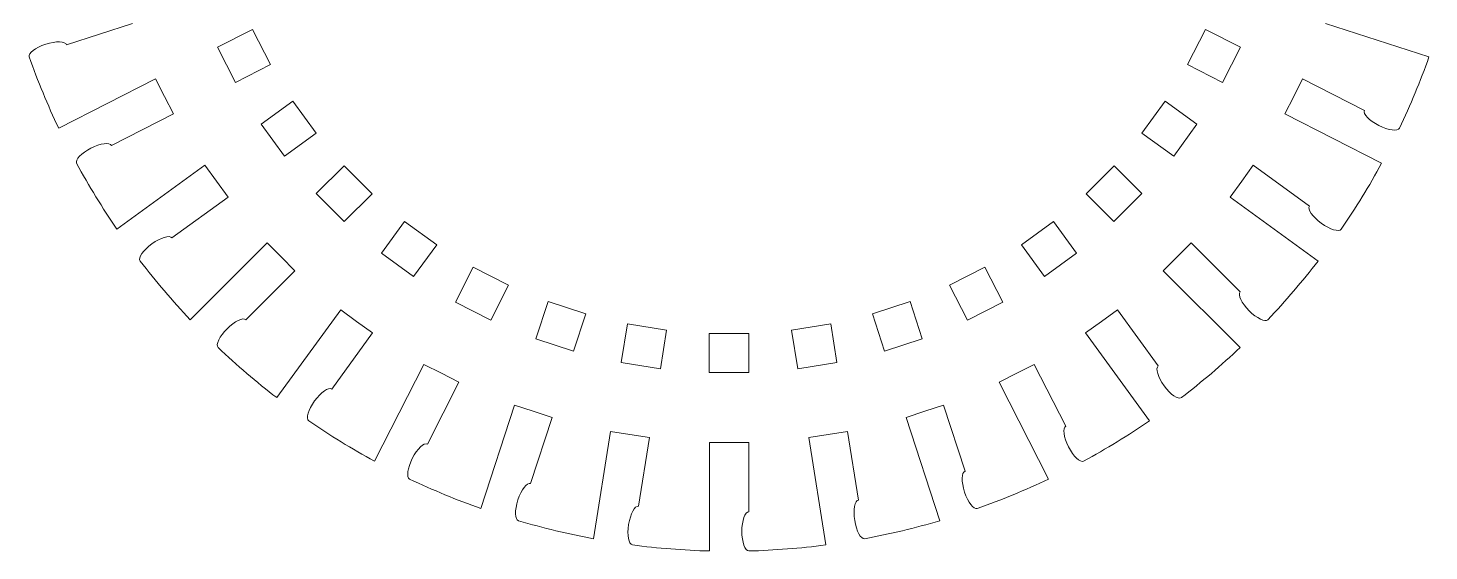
# Model space of a CAD drawing. Header units: millimetres. Extents: x -719 to 719, y -716 to 718.
# Drawn here: x -715.8 to -603.9, y -79.7 to -37.9 of the extents above; entities that cross this region are included whole.
import ezdxf

# ---------------------------------------------------------------- set-up
doc = ezdxf.new("R2010")
doc.units = ezdxf.units.MM
doc.header["$MEASUREMENT"] = 0
doc.layers.add('Layer 1', color=7, linetype='Continuous')

msp = doc.modelspace()

# ---------------------------------------------------------------- linework, layer by layer
at = {"layer": 'Layer 1', "color": 250, "lineweight": 9}
for points in [[(-707.4351, -37.5694), (-707.4351, -37.5694), (-712.7082, -39.2833), (-712.7082, -39.2833)], [(-612.1527, -37.5694), (-612.1527, -37.5694), (-603.8981, -40.2516), (-603.8981, -40.2516)], [(-715.6896, -40.2516), (-715.0023, -42.19), (-714.215, -44.0909), (-713.3302, -45.9466)], [(-606.2567, -45.9466), (-605.3728, -44.0909), (-604.5854, -42.19), (-603.8981, -40.2516)], [(-705.5976, -42.0064), (-705.5976, -42.0064), (-713.3302, -45.9466), (-713.3302, -45.9466)], [(-705.5976, -42.0064), (-705.5976, -42.0064), (-704.8825, -43.4088), (-704.8825, -43.4088)], [(-613.9901, -42.0064), (-613.9901, -42.0064), (-614.7044, -43.4088), (-614.7044, -43.4088)], [(-613.9901, -42.0064), (-613.9901, -42.0064), (-609.0503, -44.5242), (-609.0503, -44.5242)], [(-704.1682, -44.8113), (-704.1682, -44.8113), (-704.8825, -43.4088), (-704.8825, -43.4088)], [(-615.4195, -44.8113), (-615.4195, -44.8113), (-614.7044, -43.4088), (-614.7044, -43.4088)], [(-704.1682, -44.8113), (-704.1682, -44.8113), (-709.1081, -47.3291), (-709.1081, -47.3291)], [(-615.4195, -44.8113), (-615.4195, -44.8113), (-607.6861, -48.7515), (-607.6861, -48.7515)], [(-711.9017, -48.7515), (-710.9194, -50.5585), (-709.8441, -52.3133), (-708.6801, -54.0081)], [(-701.6592, -48.9064), (-701.6592, -48.9064), (-708.6801, -54.0081), (-708.6801, -54.0081)], [(-701.6592, -48.9064), (-701.6592, -48.9064), (-700.7335, -50.1801), (-700.7335, -50.1801)], [(-617.9286, -48.9064), (-617.9286, -48.9064), (-618.8534, -50.1801), (-618.8534, -50.1801)], [(-617.9286, -48.9064), (-617.9286, -48.9064), (-613.4429, -52.1654), (-613.4429, -52.1654)], [(-610.9068, -54.0081), (-609.7428, -52.3133), (-608.6683, -50.5585), (-607.6861, -48.7515)], [(-699.8087, -51.4529), (-699.8087, -51.4529), (-700.7335, -50.1801), (-700.7335, -50.1801)], [(-619.7791, -51.4529), (-619.7791, -51.4529), (-618.8534, -50.1801), (-618.8534, -50.1801)], [(-699.8087, -51.4529), (-699.8087, -51.4529), (-704.2944, -54.7119), (-704.2944, -54.7119)], [(-619.7791, -51.4529), (-619.7791, -51.4529), (-612.7573, -56.5545), (-612.7573, -56.5545)], [(-696.6897, -55.1051), (-696.6897, -55.1051), (-702.8267, -61.2421), (-702.8267, -61.2421)], [(-696.6897, -55.1051), (-696.6897, -55.1051), (-695.5761, -56.2179), (-695.5761, -56.2179)], [(-622.898, -55.1051), (-622.898, -55.1051), (-624.0108, -56.2179), (-624.0108, -56.2179)], [(-622.898, -55.1051), (-622.898, -55.1051), (-618.977, -59.0253), (-618.977, -59.0253)], [(-706.8304, -56.5545), (-705.5776, -58.1858), (-704.2413, -59.7501), (-702.8267, -61.2421)], [(-694.4634, -57.3306), (-694.4634, -57.3306), (-695.5761, -56.2179), (-695.5761, -56.2179)], [(-625.1244, -57.3306), (-625.1244, -57.3306), (-624.0108, -56.2179), (-624.0108, -56.2179)], [(-616.7611, -61.2421), (-615.3456, -59.7501), (-614.0101, -58.1858), (-612.7573, -56.5545)], [(-694.4634, -57.3306), (-694.4634, -57.3306), (-698.3845, -61.2517), (-698.3845, -61.2517)], [(-625.1244, -57.3306), (-625.1244, -57.3306), (-618.9865, -63.4684), (-618.9865, -63.4684)], [(-690.812, -60.4495), (-690.812, -60.4495), (-695.9128, -67.4713), (-695.9128, -67.4713)], [(-690.812, -60.4495), (-690.812, -60.4495), (-689.5383, -61.3752), (-689.5383, -61.3752)], [(-688.2646, -62.3), (-688.2646, -62.3), (-689.5383, -61.3752), (-689.5383, -61.3752)], [(-631.3223, -62.3), (-631.3223, -62.3), (-630.0494, -61.3752), (-630.0494, -61.3752)], [(-628.7758, -60.4495), (-628.7758, -60.4495), (-630.0494, -61.3752), (-630.0494, -61.3752)], [(-628.7758, -60.4495), (-628.7758, -60.4495), (-625.5167, -64.9353), (-625.5167, -64.9353)], [(-688.2646, -62.3), (-688.2646, -62.3), (-691.5237, -66.7857), (-691.5237, -66.7857)], [(-631.3223, -62.3), (-631.3223, -62.3), (-626.2214, -69.3218), (-626.2214, -69.3218)], [(-700.6004, -63.4684), (-699.1083, -64.8831), (-697.5441, -66.2194), (-695.9128, -67.4713)], [(-623.6741, -67.4713), (-622.0437, -66.2194), (-620.4786, -64.8831), (-618.9865, -63.4684)], [(-684.1704, -64.8091), (-684.1704, -64.8091), (-688.1106, -72.5425), (-688.1106, -72.5425)], [(-684.1704, -64.8091), (-684.1704, -64.8091), (-682.768, -65.5242), (-682.768, -65.5242)], [(-635.4173, -64.8091), (-635.4173, -64.8091), (-636.8198, -65.5242), (-636.8198, -65.5242)], [(-635.4173, -64.8091), (-635.4173, -64.8091), (-632.9004, -69.7498), (-632.9004, -69.7498)], [(-681.3655, -66.2385), (-681.3655, -66.2385), (-682.768, -65.5242), (-682.768, -65.5242)], [(-638.2222, -66.2385), (-638.2222, -66.2385), (-636.8198, -65.5242), (-636.8198, -65.5242)], [(-681.3655, -66.2385), (-681.3655, -66.2385), (-683.8824, -71.1792), (-683.8824, -71.1792)], [(-638.2222, -66.2385), (-638.2222, -66.2385), (-634.282, -73.9719), (-634.282, -73.9719)], [(-676.9285, -68.0768), (-676.9285, -68.0768), (-679.6107, -76.3305), (-679.6107, -76.3305)], [(-676.9285, -68.0768), (-676.9285, -68.0768), (-675.4313, -68.5632), (-675.4313, -68.5632)], [(-642.6592, -68.0768), (-642.6592, -68.0768), (-644.1565, -68.5632), (-644.1565, -68.5632)], [(-642.6592, -68.0768), (-642.6592, -68.0768), (-640.9453, -73.3499), (-640.9453, -73.3499)], [(-693.3663, -69.3218), (-691.6716, -70.4859), (-689.9168, -71.5612), (-688.1106, -72.5425)], [(-673.934, -69.0495), (-673.934, -69.0495), (-675.6479, -74.3226), (-675.6479, -74.3226)], [(-673.934, -69.0495), (-673.934, -69.0495), (-675.4313, -68.5632), (-675.4313, -68.5632)], [(-645.6529, -69.0495), (-645.6529, -69.0495), (-644.1565, -68.5632), (-644.1565, -68.5632)], [(-645.6529, -69.0495), (-645.6529, -69.0495), (-642.9707, -77.304), (-642.9707, -77.304)], [(-631.4771, -72.5425), (-629.6701, -71.5612), (-627.9162, -70.4859), (-626.2214, -69.3218)], [(-669.2647, -70.17), (-669.2647, -70.17), (-670.6228, -78.743), (-670.6228, -78.743)], [(-669.2647, -70.17), (-669.2647, -70.17), (-667.71, -70.4163), (-667.71, -70.4163)], [(-666.1553, -70.6625), (-666.1553, -70.6625), (-667.71, -70.4163), (-667.71, -70.4163)], [(-653.4324, -70.6625), (-653.4324, -70.6625), (-651.8777, -70.4163), (-651.8777, -70.4163)], [(-650.3231, -70.17), (-650.3231, -70.17), (-651.8777, -70.4163), (-651.8777, -70.4163)], [(-650.3231, -70.17), (-650.3231, -70.17), (-649.4557, -75.6467), (-649.4557, -75.6467)], [(-666.1553, -70.6625), (-666.1553, -70.6625), (-667.0227, -76.1391), (-667.0227, -76.1391)], [(-661.3677, -71.04), (-661.3677, -71.04), (-661.3677, -79.7192), (-661.3677, -79.7192)], [(-661.3677, -71.04), (-661.3677, -71.04), (-659.7939, -71.04), (-659.7939, -71.04)], [(-658.22, -71.04), (-658.22, -71.04), (-659.7939, -71.04), (-659.7939, -71.04)], [(-658.22, -71.04), (-658.22, -71.04), (-658.22, -76.5846), (-658.22, -76.5846)], [(-653.4324, -70.6625), (-653.4324, -70.6625), (-652.0744, -79.2354), (-652.0744, -79.2354)], [(-685.3058, -73.9719), (-683.4492, -74.8567), (-681.5482, -75.6441), (-679.6107, -76.3305)], [(-639.977, -76.3305), (-638.0395, -75.6441), (-636.1386, -74.8567), (-634.282, -73.9719)], [(-676.6162, -77.304), (-674.6448, -77.8869), (-672.6438, -78.3672), (-670.6228, -78.743)], [(-648.965, -78.743), (-646.9431, -78.3672), (-644.943, -77.8869), (-642.9707, -77.304)], [(-667.5134, -79.2354), (-665.4741, -79.5025), (-663.4235, -79.6644), (-661.3677, -79.7192)], [(-658.22, -79.7192), (-656.1642, -79.6644), (-654.1128, -79.5025), (-652.0744, -79.2354)]]:
    msp.add_open_spline(points, degree=3, dxfattribs=at)
for points, knots in [([(-712.7082, -39.2833), (-712.8039, -38.9901), (-713.5512, -38.971), (-714.3699, -39.2381), (-714.3699, -39.2381), (-714.3699, -39.2381), (-714.3699, -39.2381), (-714.3699, -39.2381), (-714.3699, -39.2381), (-714.3699, -39.2381), (-714.3699, -39.2381), (-714.3699, -39.2381), (-714.3699, -39.2381), (-714.3699, -39.2381), (-714.3699, -39.2381), (-714.3699, -39.2381), (-714.3699, -39.2381), (-715.1885, -39.5052), (-715.7819, -39.961), (-715.6896, -40.2516), (-715.6896, -40.2516), (-715.6896, -40.2516), (-715.6896, -40.2516), (-715.6896, -40.2516), (-715.6896, -40.2516), (-715.6896, -40.2516), (-715.6896, -40.2516), (-715.6896, -40.2516)], [0, 0, 0, 0, 0.125, 0.125, 0.125, 0.125, 0.25, 0.25, 0.25, 0.25, 0.375, 0.375, 0.375, 0.375, 0.5, 0.5, 0.5, 0.5, 0.625, 0.625, 0.625, 0.625, 0.75, 0.75, 0.75, 0.75, 1, 1, 1, 1]), ([(-699.204, -42.29), (-699.204, -42.29), (-700.6395, -39.473), (-700.6395, -39.473), (-700.6395, -39.473), (-700.6395, -39.473), (-697.8477, -38.0505), (-697.8477, -38.0505), (-697.8477, -38.0505), (-697.8477, -38.0505), (-696.4122, -40.8676), (-696.4122, -40.8676), (-696.4122, -40.8676), (-696.4122, -40.8676), (-699.204, -42.29), (-699.204, -42.29)], [0, 0, 0, 0, 0.2, 0.2, 0.2, 0.2, 0.4, 0.4, 0.4, 0.4, 0.6, 0.6, 0.6, 0.6, 1, 1, 1, 1]), ([(-618.9482, -39.473), (-618.9482, -39.473), (-620.3837, -42.29), (-620.3837, -42.29), (-620.3837, -42.29), (-620.3837, -42.29), (-623.1756, -40.8676), (-623.1756, -40.8676), (-623.1756, -40.8676), (-623.1756, -40.8676), (-621.7401, -38.0505), (-621.7401, -38.0505), (-621.7401, -38.0505), (-621.7401, -38.0505), (-618.9482, -39.473), (-618.9482, -39.473)], [0, 0, 0, 0, 0.2, 0.2, 0.2, 0.2, 0.4, 0.4, 0.4, 0.4, 0.6, 0.6, 0.6, 0.6, 1, 1, 1, 1]), ([(-695.3003, -48.186), (-695.3003, -48.186), (-697.1586, -45.6282), (-697.1586, -45.6282), (-697.1586, -45.6282), (-697.1586, -45.6282), (-694.6235, -43.7864), (-694.6235, -43.7864), (-694.6235, -43.7864), (-694.6235, -43.7864), (-692.7651, -46.3442), (-692.7651, -46.3442), (-692.7651, -46.3442), (-692.7651, -46.3442), (-695.3003, -48.186), (-695.3003, -48.186)], [0, 0, 0, 0, 0.2, 0.2, 0.2, 0.2, 0.4, 0.4, 0.4, 0.4, 0.6, 0.6, 0.6, 0.6, 1, 1, 1, 1]), ([(-622.4291, -45.6282), (-622.4291, -45.6282), (-624.2874, -48.186), (-624.2874, -48.186), (-624.2874, -48.186), (-624.2874, -48.186), (-626.8226, -46.3442), (-626.8226, -46.3442), (-626.8226, -46.3442), (-626.8226, -46.3442), (-624.9643, -43.7864), (-624.9643, -43.7864), (-624.9643, -43.7864), (-624.9643, -43.7864), (-622.4291, -45.6282), (-622.4291, -45.6282)], [0, 0, 0, 0, 0.2, 0.2, 0.2, 0.2, 0.4, 0.4, 0.4, 0.4, 0.6, 0.6, 0.6, 0.6, 1, 1, 1, 1]), ([(-609.0503, -44.5242), (-609.1895, -44.7982), (-608.6744, -45.3402), (-607.9071, -45.7309), (-607.9071, -45.7309), (-607.9071, -45.7309), (-607.9071, -45.7309), (-607.9071, -45.7309), (-607.9071, -45.7309), (-607.9071, -45.7309), (-607.9071, -45.7309), (-607.9071, -45.7309), (-607.9071, -45.7309), (-607.9071, -45.7309), (-607.9071, -45.7309), (-607.9071, -45.7309), (-607.9071, -45.7309), (-607.1389, -46.1215), (-606.3976, -46.2181), (-606.2567, -45.9466), (-606.2567, -45.9466), (-606.2567, -45.9466), (-606.2567, -45.9466), (-606.2567, -45.9466), (-606.2567, -45.9466), (-606.2567, -45.9466), (-606.2567, -45.9466), (-606.2567, -45.9466)], [0, 0, 0, 0, 0.125, 0.125, 0.125, 0.125, 0.25, 0.25, 0.25, 0.25, 0.375, 0.375, 0.375, 0.375, 0.5, 0.5, 0.5, 0.5, 0.625, 0.625, 0.625, 0.625, 0.75, 0.75, 0.75, 0.75, 1, 1, 1, 1]), ([(-709.1081, -47.3291), (-709.2482, -47.0541), (-709.9894, -47.1525), (-710.7567, -47.544), (-710.7567, -47.544), (-710.7567, -47.544), (-710.7567, -47.544), (-710.7567, -47.544), (-710.7567, -47.544), (-710.7567, -47.544), (-710.7567, -47.544), (-710.7567, -47.544), (-710.7567, -47.544), (-710.7567, -47.544), (-710.7567, -47.544), (-710.7567, -47.544), (-710.7567, -47.544), (-711.5241, -47.9355), (-712.0383, -48.4792), (-711.9017, -48.7515), (-711.9017, -48.7515), (-711.9017, -48.7515), (-711.9017, -48.7515), (-711.9017, -48.7515), (-711.9017, -48.7515), (-711.9017, -48.7515), (-711.9017, -48.7515), (-711.9017, -48.7515)], [0, 0, 0, 0, 0.125, 0.125, 0.125, 0.125, 0.25, 0.25, 0.25, 0.25, 0.375, 0.375, 0.375, 0.375, 0.5, 0.5, 0.5, 0.5, 0.625, 0.625, 0.625, 0.625, 0.75, 0.75, 0.75, 0.75, 1, 1, 1, 1]), ([(-690.5214, -53.3991), (-690.5214, -53.3991), (-692.7573, -51.1632), (-692.7573, -51.1632), (-692.7573, -51.1632), (-692.7573, -51.1632), (-690.5414, -48.9473), (-690.5414, -48.9473), (-690.5414, -48.9473), (-690.5414, -48.9473), (-688.3064, -51.1832), (-688.3064, -51.1832), (-688.3064, -51.1832), (-688.3064, -51.1832), (-690.5214, -53.3991), (-690.5214, -53.3991)], [0, 0, 0, 0, 0.2, 0.2, 0.2, 0.2, 0.4, 0.4, 0.4, 0.4, 0.6, 0.6, 0.6, 0.6, 1, 1, 1, 1]), ([(-626.8304, -51.1632), (-626.8304, -51.1632), (-629.0655, -53.3991), (-629.0655, -53.3991), (-629.0655, -53.3991), (-629.0655, -53.3991), (-631.2814, -51.1832), (-631.2814, -51.1832), (-631.2814, -51.1832), (-631.2814, -51.1832), (-629.0455, -48.9473), (-629.0455, -48.9473), (-629.0455, -48.9473), (-629.0455, -48.9473), (-626.8304, -51.1632), (-626.8304, -51.1632)], [0, 0, 0, 0, 0.2, 0.2, 0.2, 0.2, 0.4, 0.4, 0.4, 0.4, 0.6, 0.6, 0.6, 0.6, 1, 1, 1, 1]), ([(-613.4429, -52.1654), (-613.6238, -52.4142), (-613.2002, -53.031), (-612.5033, -53.5365), (-612.5033, -53.5365), (-612.5033, -53.5365), (-612.5033, -53.5365), (-612.5033, -53.5365), (-612.5033, -53.5365), (-612.5033, -53.5365), (-612.5033, -53.5365), (-612.5033, -53.5365), (-612.5033, -53.5365), (-612.5033, -53.5365), (-612.5033, -53.5365), (-612.5033, -53.5365), (-612.5033, -53.5365), (-611.8055, -54.042), (-611.0887, -54.2534), (-610.9068, -54.0081), (-610.9068, -54.0081), (-610.9068, -54.0081), (-610.9068, -54.0081), (-610.9068, -54.0081), (-610.9068, -54.0081), (-610.9068, -54.0081), (-610.9068, -54.0081), (-610.9068, -54.0081)], [0, 0, 0, 0, 0.125, 0.125, 0.125, 0.125, 0.25, 0.25, 0.25, 0.25, 0.375, 0.375, 0.375, 0.375, 0.5, 0.5, 0.5, 0.5, 0.625, 0.625, 0.625, 0.625, 0.75, 0.75, 0.75, 0.75, 1, 1, 1, 1]), ([(-684.9865, -57.7995), (-684.9865, -57.7995), (-687.5443, -55.9412), (-687.5443, -55.9412), (-687.5443, -55.9412), (-687.5443, -55.9412), (-685.7025, -53.4069), (-685.7025, -53.4069), (-685.7025, -53.4069), (-685.7025, -53.4069), (-683.1447, -55.2652), (-683.1447, -55.2652), (-683.1447, -55.2652), (-683.1447, -55.2652), (-684.9865, -57.7995), (-684.9865, -57.7995)], [0, 0, 0, 0, 0.2, 0.2, 0.2, 0.2, 0.4, 0.4, 0.4, 0.4, 0.6, 0.6, 0.6, 0.6, 1, 1, 1, 1]), ([(-632.0426, -55.9412), (-632.0426, -55.9412), (-634.6004, -57.7995), (-634.6004, -57.7995), (-634.6004, -57.7995), (-634.6004, -57.7995), (-636.4422, -55.2652), (-636.4422, -55.2652), (-636.4422, -55.2652), (-636.4422, -55.2652), (-633.8844, -53.4069), (-633.8844, -53.4069), (-633.8844, -53.4069), (-633.8844, -53.4069), (-632.0426, -55.9412), (-632.0426, -55.9412)], [0, 0, 0, 0, 0.2, 0.2, 0.2, 0.2, 0.4, 0.4, 0.4, 0.4, 0.6, 0.6, 0.6, 0.6, 1, 1, 1, 1]), ([(-704.2944, -54.7119), (-704.4753, -54.4631), (-705.1922, -54.6762), (-705.8882, -55.1826), (-705.8882, -55.1826), (-705.8882, -55.1826), (-705.8882, -55.1826), (-705.8882, -55.1826), (-705.8882, -55.1826), (-705.8882, -55.1826), (-705.8882, -55.1826), (-705.8882, -55.1826), (-705.8882, -55.1826), (-705.8882, -55.1826), (-705.8882, -55.1826), (-705.8882, -55.1826), (-705.8882, -55.1826), (-706.5851, -55.6898), (-707.0079, -56.3066), (-706.8304, -56.5545), (-706.8304, -56.5545), (-706.8304, -56.5545), (-706.8304, -56.5545), (-706.8304, -56.5545), (-706.8304, -56.5545), (-706.8304, -56.5545), (-706.8304, -56.5545), (-706.8304, -56.5545)], [0, 0, 0, 0, 0.125, 0.125, 0.125, 0.125, 0.25, 0.25, 0.25, 0.25, 0.375, 0.375, 0.375, 0.375, 0.5, 0.5, 0.5, 0.5, 0.625, 0.625, 0.625, 0.625, 0.75, 0.75, 0.75, 0.75, 1, 1, 1, 1]), ([(-678.8312, -61.2804), (-678.8312, -61.2804), (-681.6483, -59.8458), (-681.6483, -59.8458), (-681.6483, -59.8458), (-681.6483, -59.8458), (-680.2258, -57.0539), (-680.2258, -57.0539), (-680.2258, -57.0539), (-680.2258, -57.0539), (-677.4088, -58.4886), (-677.4088, -58.4886), (-677.4088, -58.4886), (-677.4088, -58.4886), (-678.8312, -61.2804), (-678.8312, -61.2804)], [0, 0, 0, 0, 0.2, 0.2, 0.2, 0.2, 0.4, 0.4, 0.4, 0.4, 0.6, 0.6, 0.6, 0.6, 1, 1, 1, 1]), ([(-637.9395, -59.8458), (-637.9395, -59.8458), (-640.7557, -61.2804), (-640.7557, -61.2804), (-640.7557, -61.2804), (-640.7557, -61.2804), (-642.1781, -58.4886), (-642.1781, -58.4886), (-642.1781, -58.4886), (-642.1781, -58.4886), (-639.3619, -57.0539), (-639.3619, -57.0539), (-639.3619, -57.0539), (-639.3619, -57.0539), (-637.9395, -59.8458), (-637.9395, -59.8458)], [0, 0, 0, 0, 0.2, 0.2, 0.2, 0.2, 0.4, 0.4, 0.4, 0.4, 0.6, 0.6, 0.6, 0.6, 1, 1, 1, 1]), ([(-618.977, -59.0253), (-619.1953, -59.2437), (-618.8726, -59.918), (-618.2636, -60.527), (-618.2636, -60.527), (-618.2636, -60.527), (-618.2636, -60.527), (-618.2636, -60.527), (-618.2636, -60.527), (-618.2636, -60.527), (-618.2636, -60.527), (-618.2636, -60.527), (-618.2636, -60.527), (-618.2636, -60.527), (-618.2636, -60.527), (-618.2636, -60.527), (-618.2636, -60.527), (-617.6537, -61.1351), (-616.9786, -61.4561), (-616.7611, -61.2421), (-616.7611, -61.2421), (-616.7611, -61.2421), (-616.7611, -61.2421), (-616.7611, -61.2421), (-616.7611, -61.2421), (-616.7611, -61.2421), (-616.7611, -61.2421), (-616.7611, -61.2421)], [0, 0, 0, 0, 0.125, 0.125, 0.125, 0.125, 0.25, 0.25, 0.25, 0.25, 0.375, 0.375, 0.375, 0.375, 0.5, 0.5, 0.5, 0.5, 0.625, 0.625, 0.625, 0.625, 0.75, 0.75, 0.75, 0.75, 1, 1, 1, 1]), ([(-672.207, -63.7564), (-672.207, -63.7564), (-675.2146, -62.7794), (-675.2146, -62.7794), (-675.2146, -62.7794), (-675.2146, -62.7794), (-674.2463, -59.7988), (-674.2463, -59.7988), (-674.2463, -59.7988), (-674.2463, -59.7988), (-671.2387, -60.7758), (-671.2387, -60.7758), (-671.2387, -60.7758), (-671.2387, -60.7758), (-672.207, -63.7564), (-672.207, -63.7564)], [0, 0, 0, 0, 0.2, 0.2, 0.2, 0.2, 0.4, 0.4, 0.4, 0.4, 0.6, 0.6, 0.6, 0.6, 1, 1, 1, 1]), ([(-644.3731, -62.7794), (-644.3731, -62.7794), (-647.3798, -63.7564), (-647.3798, -63.7564), (-647.3798, -63.7564), (-647.3798, -63.7564), (-648.3482, -60.7758), (-648.3482, -60.7758), (-648.3482, -60.7758), (-648.3482, -60.7758), (-645.3414, -59.7988), (-645.3414, -59.7988), (-645.3414, -59.7988), (-645.3414, -59.7988), (-644.3731, -62.7794), (-644.3731, -62.7794)], [0, 0, 0, 0, 0.2, 0.2, 0.2, 0.2, 0.4, 0.4, 0.4, 0.4, 0.6, 0.6, 0.6, 0.6, 1, 1, 1, 1]), ([(-698.3845, -61.2517), (-698.602, -61.0342), (-699.2771, -61.3561), (-699.8852, -61.9651), (-699.8852, -61.9651), (-699.8852, -61.9651), (-699.8852, -61.9651), (-699.8852, -61.9651), (-699.8852, -61.9651), (-699.8852, -61.9651), (-699.8852, -61.9651), (-699.8852, -61.9651), (-699.8852, -61.9651), (-699.8852, -61.9651), (-699.8852, -61.9651), (-699.8852, -61.9651), (-699.8852, -61.9651), (-700.4934, -62.5749), (-700.8153, -63.2509), (-700.6004, -63.4684), (-700.6004, -63.4684), (-700.6004, -63.4684), (-700.6004, -63.4684), (-700.6004, -63.4684), (-700.6004, -63.4684), (-700.6004, -63.4684), (-700.6004, -63.4684), (-700.6004, -63.4684)], [0, 0, 0, 0, 0.125, 0.125, 0.125, 0.125, 0.25, 0.25, 0.25, 0.25, 0.375, 0.375, 0.375, 0.375, 0.5, 0.5, 0.5, 0.5, 0.625, 0.625, 0.625, 0.625, 0.75, 0.75, 0.75, 0.75, 1, 1, 1, 1]), ([(-665.2775, -65.1649), (-665.2775, -65.1649), (-668.3999, -64.6699), (-668.3999, -64.6699), (-668.3999, -64.6699), (-668.3999, -64.6699), (-667.9101, -61.5753), (-667.9101, -61.5753), (-667.9101, -61.5753), (-667.9101, -61.5753), (-664.7877, -62.0695), (-664.7877, -62.0695), (-664.7877, -62.0695), (-664.7877, -62.0695), (-665.2775, -65.1649), (-665.2775, -65.1649)], [0, 0, 0, 0, 0.2, 0.2, 0.2, 0.2, 0.4, 0.4, 0.4, 0.4, 0.6, 0.6, 0.6, 0.6, 1, 1, 1, 1]), ([(-658.2131, -65.472), (-658.2131, -65.472), (-661.3747, -65.472), (-661.3747, -65.472), (-661.3747, -65.472), (-661.3747, -65.472), (-661.3747, -62.3383), (-661.3747, -62.3383), (-661.3747, -62.3383), (-661.3747, -62.3383), (-658.2131, -62.3383), (-658.2131, -62.3383), (-658.2131, -62.3383), (-658.2131, -62.3383), (-658.2131, -65.472), (-658.2131, -65.472)], [0, 0, 0, 0, 0.2, 0.2, 0.2, 0.2, 0.4, 0.4, 0.4, 0.4, 0.6, 0.6, 0.6, 0.6, 1, 1, 1, 1]), ([(-651.187, -64.6699), (-651.187, -64.6699), (-654.3094, -65.1649), (-654.3094, -65.1649), (-654.3094, -65.1649), (-654.3094, -65.1649), (-654.8001, -62.0695), (-654.8001, -62.0695), (-654.8001, -62.0695), (-654.8001, -62.0695), (-651.6776, -61.5753), (-651.6776, -61.5753), (-651.6776, -61.5753), (-651.6776, -61.5753), (-651.187, -64.6699), (-651.187, -64.6699)], [0, 0, 0, 0, 0.2, 0.2, 0.2, 0.2, 0.4, 0.4, 0.4, 0.4, 0.6, 0.6, 0.6, 0.6, 1, 1, 1, 1]), ([(-625.5167, -64.9353), (-625.7656, -65.1171), (-625.5533, -65.834), (-625.0461, -66.53), (-625.0461, -66.53), (-625.0461, -66.53), (-625.0461, -66.53), (-625.0461, -66.53), (-625.0461, -66.53), (-625.0461, -66.53), (-625.0461, -66.53), (-625.0461, -66.53), (-625.0461, -66.53), (-625.0461, -66.53), (-625.0461, -66.53), (-625.0461, -66.53), (-625.0461, -66.53), (-624.5397, -67.226), (-623.9229, -67.6497), (-623.6741, -67.4713), (-623.6741, -67.4713), (-623.6741, -67.4713), (-623.6741, -67.4713), (-623.6741, -67.4713), (-623.6741, -67.4713), (-623.6741, -67.4713), (-623.6741, -67.4713), (-623.6741, -67.4713)], [0, 0, 0, 0, 0.125, 0.125, 0.125, 0.125, 0.25, 0.25, 0.25, 0.25, 0.375, 0.375, 0.375, 0.375, 0.5, 0.5, 0.5, 0.5, 0.625, 0.625, 0.625, 0.625, 0.75, 0.75, 0.75, 0.75, 1, 1, 1, 1]), ([(-691.5237, -66.7857), (-691.7733, -66.6048), (-692.3893, -67.0293), (-692.8948, -67.7262), (-692.8948, -67.7262), (-692.8948, -67.7262), (-692.8948, -67.7262), (-692.8948, -67.7262), (-692.8948, -67.7262), (-692.8948, -67.7262), (-692.8948, -67.7262), (-692.8948, -67.7262), (-692.8948, -67.7262), (-692.8948, -67.7262), (-692.8948, -67.7262), (-692.8948, -67.7262), (-692.8948, -67.7262), (-693.4002, -68.4231), (-693.6125, -69.1408), (-693.3663, -69.3218), (-693.3663, -69.3218), (-693.3663, -69.3218), (-693.3663, -69.3218), (-693.3663, -69.3218), (-693.3663, -69.3218), (-693.3663, -69.3218), (-693.3663, -69.3218), (-693.3663, -69.3218)], [0, 0, 0, 0, 0.125, 0.125, 0.125, 0.125, 0.25, 0.25, 0.25, 0.25, 0.375, 0.375, 0.375, 0.375, 0.5, 0.5, 0.5, 0.5, 0.625, 0.625, 0.625, 0.625, 0.75, 0.75, 0.75, 0.75, 1, 1, 1, 1]), ([(-632.9004, -69.7498), (-633.1745, -69.8899), (-633.0762, -70.6311), (-632.6847, -71.3985), (-632.6847, -71.3985), (-632.6847, -71.3985), (-632.6847, -71.3985), (-632.6847, -71.3985), (-632.6847, -71.3985), (-632.6847, -71.3985), (-632.6847, -71.3985), (-632.6847, -71.3985), (-632.6847, -71.3985), (-632.6847, -71.3985), (-632.6847, -71.3985), (-632.6847, -71.3985), (-632.6847, -71.3985), (-632.2932, -72.165), (-631.7503, -72.6791), (-631.4771, -72.5425), (-631.4771, -72.5425), (-631.4771, -72.5425), (-631.4771, -72.5425), (-631.4771, -72.5425), (-631.4771, -72.5425), (-631.4771, -72.5425), (-631.4771, -72.5425), (-631.4771, -72.5425)], [0, 0, 0, 0, 0.125, 0.125, 0.125, 0.125, 0.25, 0.25, 0.25, 0.25, 0.375, 0.375, 0.375, 0.375, 0.5, 0.5, 0.5, 0.5, 0.625, 0.625, 0.625, 0.625, 0.75, 0.75, 0.75, 0.75, 1, 1, 1, 1]), ([(-683.8824, -71.1792), (-684.1565, -71.0392), (-684.6994, -71.5542), (-685.09, -72.3216), (-685.09, -72.3216), (-685.09, -72.3216), (-685.09, -72.3216), (-685.09, -72.3216), (-685.09, -72.3216), (-685.09, -72.3216), (-685.09, -72.3216), (-685.09, -72.3216), (-685.09, -72.3216), (-685.09, -72.3216), (-685.09, -72.3216), (-685.09, -72.3216), (-685.09, -72.3216), (-685.4798, -73.0898), (-685.5763, -73.831), (-685.3058, -73.9719), (-685.3058, -73.9719), (-685.3058, -73.9719), (-685.3058, -73.9719), (-685.3058, -73.9719), (-685.3058, -73.9719), (-685.3058, -73.9719), (-685.3058, -73.9719), (-685.3058, -73.9719)], [0, 0, 0, 0, 0.125, 0.125, 0.125, 0.125, 0.25, 0.25, 0.25, 0.25, 0.375, 0.375, 0.375, 0.375, 0.5, 0.5, 0.5, 0.5, 0.625, 0.625, 0.625, 0.625, 0.75, 0.75, 0.75, 0.75, 1, 1, 1, 1]), ([(-640.9453, -73.3499), (-641.2385, -73.4447), (-641.2577, -74.1929), (-640.9914, -75.0116), (-640.9914, -75.0116), (-640.9914, -75.0116), (-640.9914, -75.0116), (-640.9914, -75.0116), (-640.9914, -75.0116), (-640.9914, -75.0116), (-640.9914, -75.0116), (-640.9914, -75.0116), (-640.9914, -75.0116), (-640.9914, -75.0116), (-640.9914, -75.0116), (-640.9914, -75.0116), (-640.9914, -75.0116), (-640.7243, -75.8303), (-640.2685, -76.4236), (-639.977, -76.3305), (-639.977, -76.3305), (-639.977, -76.3305), (-639.977, -76.3305), (-639.977, -76.3305), (-639.977, -76.3305), (-639.977, -76.3305), (-639.977, -76.3305), (-639.977, -76.3305)], [0, 0, 0, 0, 0.125, 0.125, 0.125, 0.125, 0.25, 0.25, 0.25, 0.25, 0.375, 0.375, 0.375, 0.375, 0.5, 0.5, 0.5, 0.5, 0.625, 0.625, 0.625, 0.625, 0.75, 0.75, 0.75, 0.75, 1, 1, 1, 1]), ([(-675.6479, -74.3226), (-675.9402, -74.2277), (-676.3952, -74.8211), (-676.6614, -75.6406), (-676.6614, -75.6406), (-676.6614, -75.6406), (-676.6614, -75.6406), (-676.6614, -75.6406), (-676.6614, -75.6406), (-676.6614, -75.6406), (-676.6614, -75.6406), (-676.6614, -75.6406), (-676.6614, -75.6406), (-676.6614, -75.6406), (-676.6614, -75.6406), (-676.6614, -75.6406), (-676.6614, -75.6406), (-676.9268, -76.4593), (-676.9059, -77.2075), (-676.6162, -77.304), (-676.6162, -77.304), (-676.6162, -77.304), (-676.6162, -77.304), (-676.6162, -77.304), (-676.6162, -77.304), (-676.6162, -77.304), (-676.6162, -77.304), (-676.6162, -77.304)], [0, 0, 0, 0, 0.125, 0.125, 0.125, 0.125, 0.25, 0.25, 0.25, 0.25, 0.375, 0.375, 0.375, 0.375, 0.5, 0.5, 0.5, 0.5, 0.625, 0.625, 0.625, 0.625, 0.75, 0.75, 0.75, 0.75, 1, 1, 1, 1]), ([(-649.4557, -75.6467), (-649.7593, -75.6954), (-649.8959, -76.4306), (-649.7602, -77.2806), (-649.7602, -77.2806), (-649.7602, -77.2806), (-649.7602, -77.2806), (-649.7602, -77.2806), (-649.7602, -77.2806), (-649.7602, -77.2806), (-649.7602, -77.2806), (-649.7602, -77.2806), (-649.7602, -77.2806), (-649.7602, -77.2806), (-649.7602, -77.2806), (-649.7602, -77.2806), (-649.7602, -77.2806), (-649.6244, -78.1314), (-649.2669, -78.7883), (-648.965, -78.743), (-648.965, -78.743), (-648.965, -78.743), (-648.965, -78.743), (-648.965, -78.743), (-648.965, -78.743), (-648.965, -78.743), (-648.965, -78.743), (-648.965, -78.743)], [0, 0, 0, 0, 0.125, 0.125, 0.125, 0.125, 0.25, 0.25, 0.25, 0.25, 0.375, 0.375, 0.375, 0.375, 0.5, 0.5, 0.5, 0.5, 0.625, 0.625, 0.625, 0.625, 0.75, 0.75, 0.75, 0.75, 1, 1, 1, 1]), ([(-667.0227, -76.1391), (-667.3272, -76.0913), (-667.683, -76.749), (-667.8179, -77.599), (-667.8179, -77.599), (-667.8179, -77.599), (-667.8179, -77.599), (-667.8179, -77.599), (-667.8179, -77.599), (-667.8179, -77.599), (-667.8179, -77.599), (-667.8179, -77.599), (-667.8179, -77.599), (-667.8179, -77.599), (-667.8179, -77.599), (-667.8179, -77.599), (-667.8179, -77.599), (-667.9519, -78.4498), (-667.8144, -79.185), (-667.5134, -79.2354), (-667.5134, -79.2354), (-667.5134, -79.2354), (-667.5134, -79.2354), (-667.5134, -79.2354), (-667.5134, -79.2354), (-667.5134, -79.2354), (-667.5134, -79.2354), (-667.5134, -79.2354)], [0, 0, 0, 0, 0.125, 0.125, 0.125, 0.125, 0.25, 0.25, 0.25, 0.25, 0.375, 0.375, 0.375, 0.375, 0.5, 0.5, 0.5, 0.5, 0.625, 0.625, 0.625, 0.625, 0.75, 0.75, 0.75, 0.75, 1, 1, 1, 1]), ([(-658.22, -76.5846), (-658.5272, -76.5846), (-658.7768, -77.2893), (-658.7768, -78.1506), (-658.7768, -78.1506), (-658.7768, -78.1506), (-658.7768, -78.1506), (-658.7768, -78.1506), (-658.7768, -78.1506), (-658.7768, -78.1506), (-658.7768, -78.1506), (-658.7768, -78.1506), (-658.7768, -78.1506), (-658.7768, -78.1506), (-658.7768, -78.1506), (-658.7768, -78.1506), (-658.7768, -78.1506), (-658.7751, -79.0119), (-658.5254, -79.7166), (-658.22, -79.7192), (-658.22, -79.7192), (-658.22, -79.7192), (-658.22, -79.7192), (-658.22, -79.7192), (-658.22, -79.7192), (-658.22, -79.7192), (-658.22, -79.7192), (-658.22, -79.7192)], [0, 0, 0, 0, 0.125, 0.125, 0.125, 0.125, 0.25, 0.25, 0.25, 0.25, 0.375, 0.375, 0.375, 0.375, 0.5, 0.5, 0.5, 0.5, 0.625, 0.625, 0.625, 0.625, 0.75, 0.75, 0.75, 0.75, 1, 1, 1, 1])]:
    msp.add_open_spline(points, degree=3, knots=knots, dxfattribs=at)

doc.saveas('drawing.dxf')
